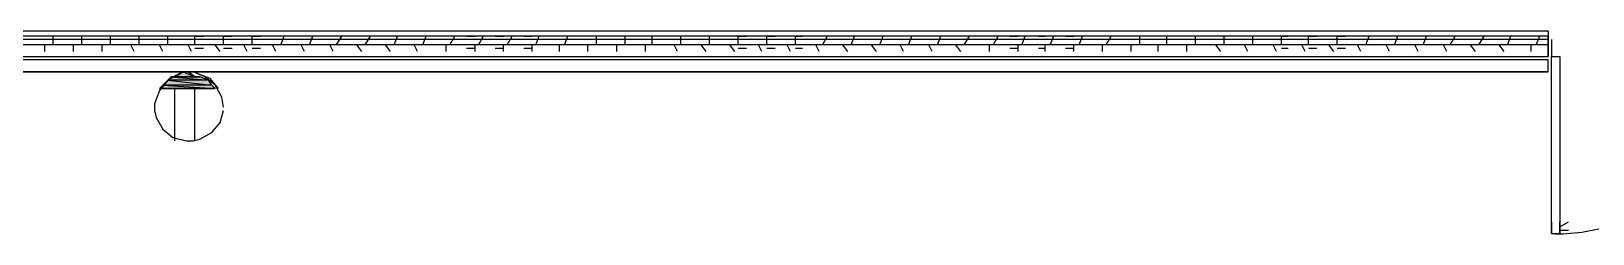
# Model space of a CAD drawing. Header units: millimetres. Extents: x 5 to 415, y 48 to 251.
# Drawn here: x 247.91 to 264.24, y 104.92 to 107.03 of the extents above; entities that cross this region are included whole.
import ezdxf

# ---------------------------------------------------------------- set-up
doc = ezdxf.new("R2010")
doc.units = ezdxf.units.MM
doc.layers.add('H', color=7, linetype='Continuous')
doc.layers.add('P', color=7, linetype='Continuous')

msp = doc.modelspace()

# ---------------------------------------------------------------- hatches: boundary and pattern name
at = {"layer": 'H', "linetype": 'Continuous'}
for points in [[(249.255, 106.433), (249.29, 106.468), (249.802, 106.468), (249.855, 106.433), (249.255, 106.433)], [(249.29, 106.468), (249.343, 106.504), (249.767, 106.504), (249.802, 106.468), (249.29, 106.468)], [(249.343, 106.504), (249.379, 106.557), (249.678, 106.557), (249.767, 106.504), (249.343, 106.504)], [(249.432, 106.557), (249.502, 106.592), (249.555, 106.592), (249.643, 106.557), (249.432, 106.557)]]:
    msp.add_hatch(color=256, dxfattribs=at).paths.add_polyline_path(points)

# ---------------------------------------------------------------- linework, layer by layer
at = {"layer": 'P'}
for points in [[(263.772, 107.033), (217.205, 107.033)], [(263.772, 106.98), (217.205, 106.98)], [(263.772, 106.98), (217.205, 106.98)], [(263.772, 106.945), (217.205, 106.945)], [(248.144, 106.892), (248.144, 106.98)], [(248.444, 106.892), (248.444, 106.98)], [(248.744, 106.892), (248.744, 106.98)], [(249.043, 106.892), (249.043, 106.98)], [(249.343, 106.892), (249.343, 106.98)], [(249.626, 106.98), (249.714, 106.98)], [(249.626, 106.892), (249.626, 106.98)], [(249.925, 106.98), (250.014, 106.98)], [(249.925, 106.892), (249.925, 106.98)], [(250.225, 106.98), (250.313, 106.98)], [(250.225, 106.892), (250.225, 106.98)], [(250.525, 106.892), (250.56, 106.98)], [(250.825, 106.892), (250.86, 106.98)], [(251.107, 106.892), (251.16, 106.98)], [(251.407, 106.892), (251.46, 106.98)], [(251.707, 106.892), (251.742, 106.98)], [(252.007, 106.892), (252.042, 106.98)], [(252.289, 106.892), (252.342, 106.98)], [(252.465, 106.98), (252.554, 106.98)], [(252.589, 106.892), (252.642, 106.98)], [(252.765, 106.98), (252.853, 106.98)], [(252.889, 106.892), (252.942, 106.98)], [(253.065, 106.98), (253.153, 106.98)], [(253.189, 106.892), (253.224, 106.98)], [(253.488, 106.892), (253.524, 106.98)], [(253.824, 106.892), (253.824, 106.98)], [(254.123, 106.892), (254.123, 106.98)], [(254.406, 106.892), (254.406, 106.98)], [(254.706, 106.892), (254.706, 106.98)], [(255.005, 106.892), (255.005, 106.98)], [(255.305, 106.98), (255.393, 106.98)], [(255.305, 106.892), (255.305, 106.98)], [(255.605, 106.98), (255.693, 106.98)], [(255.605, 106.892), (255.605, 106.98)], [(255.905, 106.98), (255.976, 106.98)], [(255.905, 106.892), (255.905, 106.98)], [(256.187, 106.892), (256.24, 106.98)], [(256.487, 106.892), (256.522, 106.98)], [(256.787, 106.892), (256.822, 106.98)], [(257.087, 106.892), (257.122, 106.98)], [(257.387, 106.892), (257.422, 106.98)], [(257.669, 106.892), (257.722, 106.98)], [(257.969, 106.892), (258.022, 106.98)], [(258.145, 106.98), (258.233, 106.98)], [(258.269, 106.892), (258.304, 106.98)], [(258.445, 106.98), (258.516, 106.98)], [(258.568, 106.892), (258.604, 106.98)], [(258.727, 106.98), (258.815, 106.98)], [(258.868, 106.892), (258.904, 106.98)], [(259.151, 106.892), (259.203, 106.98)], [(259.503, 106.892), (259.503, 106.98)], [(259.786, 106.892), (259.786, 106.98)], [(260.085, 106.892), (260.085, 106.98)], [(260.385, 106.892), (260.385, 106.98)], [(260.685, 106.892), (260.685, 106.98)], [(260.985, 106.98), (261.056, 106.98)], [(260.985, 106.892), (260.985, 106.98)], [(261.267, 106.98), (261.355, 106.98)], [(261.267, 106.892), (261.267, 106.98)], [(261.567, 106.98), (261.655, 106.98)], [(261.567, 106.892), (261.567, 106.98)], [(261.867, 106.892), (261.902, 106.98)], [(262.167, 106.892), (262.202, 106.98)], [(262.467, 106.892), (262.502, 106.98)], [(262.749, 106.892), (262.802, 106.98)], [(263.049, 106.892), (263.102, 106.98)], [(263.349, 106.892), (263.384, 106.98)], [(263.648, 106.892), (263.684, 106.98)], [(263.772, 107.033), (263.772, 106.768)], [(263.772, 106.821), (263.772, 106.98)], [(263.772, 106.98), (263.772, 106.821)], [(263.772, 106.98), (263.772, 106.821)], [(263.772, 106.821), (263.772, 106.98)], [(263.772, 106.98), (263.772, 106.821)], [(263.772, 106.821), (263.772, 106.98)], [(263.772, 106.821), (263.772, 106.98)], [(263.772, 106.768), (263.772, 106.945)], [(263.807, 106.945), (263.807, 106.768)], [(263.772, 106.892), (217.205, 106.892)], [(217.205, 106.768), (263.772, 106.768)], [(248.056, 106.821), (248.056, 106.892)], [(248.356, 106.821), (248.356, 106.892)], [(248.655, 106.821), (248.655, 106.892)], [(248.991, 106.821), (248.955, 106.892)], [(249.29, 106.821), (249.255, 106.892)], [(249.59, 106.821), (249.555, 106.892)], [(249.626, 106.856), (249.714, 106.856)], [(249.626, 106.768), (249.714, 106.768)], [(249.89, 106.821), (249.837, 106.892)], [(249.925, 106.856), (250.014, 106.856)], [(249.925, 106.768), (250.014, 106.768)], [(250.172, 106.821), (250.137, 106.892)], [(250.225, 106.856), (250.313, 106.856)], [(250.225, 106.768), (250.313, 106.768)], [(250.472, 106.821), (250.437, 106.892)], [(250.772, 106.821), (250.737, 106.892)], [(251.072, 106.821), (251.037, 106.892)], [(251.372, 106.821), (251.319, 106.892)], [(251.672, 106.821), (251.619, 106.892)], [(251.954, 106.821), (251.919, 106.892)], [(252.254, 106.821), (252.254, 106.892)], [(252.465, 106.856), (252.554, 106.856)], [(252.465, 106.768), (252.554, 106.768)], [(252.554, 106.821), (252.554, 106.892)], [(252.765, 106.856), (252.853, 106.856)], [(252.765, 106.768), (252.853, 106.768)], [(252.853, 106.821), (252.853, 106.892)], [(253.065, 106.856), (253.153, 106.856)], [(253.065, 106.768), (253.153, 106.768)], [(253.153, 106.821), (253.153, 106.892)], [(253.436, 106.821), (253.436, 106.892)], [(253.735, 106.821), (253.735, 106.892)], [(254.035, 106.821), (254.035, 106.892)], [(254.335, 106.821), (254.335, 106.892)], [(254.67, 106.821), (254.635, 106.892)], [(254.97, 106.821), (254.917, 106.892)], [(255.27, 106.821), (255.217, 106.892)], [(255.305, 106.856), (255.393, 106.856)], [(255.305, 106.768), (255.393, 106.768)], [(255.552, 106.821), (255.517, 106.892)], [(255.605, 106.856), (255.693, 106.856)], [(255.605, 106.768), (255.693, 106.768)], [(255.852, 106.821), (255.817, 106.892)], [(255.905, 106.856), (255.976, 106.856)], [(255.905, 106.768), (255.976, 106.768)], [(256.152, 106.821), (256.117, 106.892)], [(256.452, 106.821), (256.399, 106.892)], [(256.752, 106.821), (256.699, 106.892)], [(257.034, 106.821), (256.999, 106.892)], [(257.334, 106.821), (257.298, 106.892)], [(257.634, 106.821), (257.581, 106.892)], [(257.933, 106.821), (257.933, 106.892)], [(258.145, 106.856), (258.233, 106.856)], [(258.145, 106.768), (258.233, 106.768)], [(258.233, 106.821), (258.233, 106.892)], [(258.445, 106.856), (258.516, 106.856)], [(258.445, 106.768), (258.516, 106.768)], [(258.516, 106.821), (258.516, 106.892)], [(258.727, 106.856), (258.815, 106.856)], [(258.727, 106.768), (258.815, 106.768)], [(258.815, 106.821), (258.815, 106.892)], [(259.115, 106.821), (259.115, 106.892)], [(259.415, 106.821), (259.415, 106.892)], [(259.697, 106.821), (259.697, 106.892)], [(259.997, 106.821), (259.997, 106.892)], [(260.35, 106.821), (260.297, 106.892)], [(260.632, 106.821), (260.597, 106.892)], [(260.932, 106.821), (260.897, 106.892)], [(260.985, 106.856), (261.056, 106.856)], [(260.985, 106.768), (261.056, 106.768)], [(261.232, 106.821), (261.197, 106.892)], [(261.267, 106.856), (261.355, 106.856)], [(261.267, 106.768), (261.355, 106.768)], [(261.532, 106.821), (261.479, 106.892)], [(261.567, 106.856), (261.655, 106.856)], [(261.567, 106.768), (261.655, 106.768)], [(261.814, 106.821), (261.779, 106.892)], [(262.114, 106.821), (262.079, 106.892)], [(262.414, 106.821), (262.378, 106.892)], [(262.714, 106.821), (262.678, 106.892)], [(263.013, 106.821), (262.961, 106.892)], [(263.313, 106.821), (263.26, 106.892)], [(263.596, 106.821), (263.596, 106.892)], [(263.807, 106.768), (263.895, 106.768)], [(263.807, 104.916), (263.807, 106.768)], [(263.807, 104.916), (263.807, 106.768)], [(263.807, 106.768), (263.895, 106.768)], [(263.895, 106.768), (263.895, 104.916)], [(263.895, 106.768), (263.895, 104.916)], [(263.772, 106.733), (217.205, 106.733)], [(217.205, 106.609), (263.772, 106.609)], [(263.772, 106.609), (217.205, 106.609)], [(217.205, 106.609), (263.772, 106.609)], [(249.414, 106.557), (249.502, 106.609)], [(249.52, 106.609), (249.432, 106.574)], [(249.537, 106.609), (249.467, 106.592)], [(249.537, 106.609), (249.467, 106.592)], [(249.502, 106.609), (249.626, 106.557)], [(249.608, 106.609), (249.52, 106.609)], [(249.608, 106.609), (249.537, 106.609)], [(249.608, 106.609), (249.537, 106.609)], [(249.555, 106.609), (249.626, 106.557)], [(249.626, 106.557), (249.555, 106.609)], [(249.731, 106.557), (249.608, 106.609)], [(249.731, 106.557), (249.608, 106.609)], [(249.696, 106.574), (249.608, 106.609)], [(263.772, 106.609), (263.772, 106.733)], [(249.343, 106.521), (249.255, 106.415)], [(249.343, 106.521), (249.255, 106.415)], [(249.255, 106.433), (249.29, 106.468)], [(249.361, 106.539), (249.29, 106.468)], [(249.29, 106.468), (249.343, 106.521)], [(249.802, 106.468), (249.29, 106.468)], [(249.802, 106.468), (249.29, 106.468)], [(249.29, 106.468), (249.837, 106.433)], [(249.29, 106.468), (249.837, 106.433)], [(249.467, 106.592), (249.343, 106.521)], [(249.467, 106.592), (249.343, 106.521)], [(249.343, 106.521), (249.379, 106.557)], [(249.767, 106.521), (249.343, 106.521)], [(249.767, 106.521), (249.343, 106.521)], [(249.343, 106.521), (249.802, 106.468)], [(249.343, 106.521), (249.802, 106.468)], [(249.432, 106.574), (249.361, 106.539)], [(249.678, 106.557), (249.379, 106.557)], [(249.379, 106.557), (249.414, 106.557)], [(249.678, 106.557), (249.379, 106.557)], [(249.379, 106.557), (249.767, 106.521)], [(249.379, 106.557), (249.767, 106.521)], [(249.626, 106.557), (249.414, 106.557)], [(249.626, 106.557), (249.414, 106.557)], [(249.414, 106.557), (249.678, 106.557)], [(249.414, 106.557), (249.678, 106.557)], [(249.678, 106.557), (249.626, 106.557)], [(249.767, 106.521), (249.678, 106.557)], [(249.784, 106.539), (249.696, 106.574)], [(249.837, 106.468), (249.731, 106.557)], [(249.837, 106.468), (249.731, 106.557)], [(249.802, 106.468), (249.767, 106.521)], [(249.873, 106.433), (249.784, 106.539)], [(249.837, 106.433), (249.802, 106.468)], [(249.908, 106.345), (249.837, 106.468)], [(249.908, 106.345), (249.837, 106.468)], [(249.255, 106.415), (249.202, 106.274)], [(249.255, 106.415), (249.202, 106.274)], [(249.202, 106.274), (249.202, 106.204)], [(249.202, 106.274), (249.202, 106.204)], [(249.837, 106.433), (249.255, 106.433)], [(249.255, 106.433), (249.837, 106.433)], [(249.414, 105.886), (249.414, 106.433)], [(249.626, 105.886), (249.626, 106.433)], [(249.925, 106.239), (249.908, 106.345)], [(249.925, 106.239), (249.908, 106.345)], [(249.202, 106.204), (249.22, 106.133)], [(249.202, 106.204), (249.22, 106.133)], [(249.22, 106.133), (249.29, 106.01)], [(249.22, 106.133), (249.29, 106.01)], [(249.89, 106.08), (249.925, 106.204)], [(249.89, 106.08), (249.925, 106.204)], [(249.29, 106.01), (249.396, 105.922)], [(249.29, 106.01), (249.396, 105.922)], [(249.678, 105.904), (249.802, 105.974)], [(249.678, 105.904), (249.802, 105.974)], [(249.802, 105.974), (249.89, 106.08)], [(249.802, 105.974), (249.89, 106.08)], [(249.396, 105.922), (249.537, 105.886)], [(249.396, 105.922), (249.537, 105.886)], [(249.537, 105.886), (249.608, 105.886)], [(249.537, 105.886), (249.608, 105.886)], [(249.608, 105.886), (249.678, 105.904)], [(249.608, 105.886), (249.678, 105.904)], [(263.807, 105.04), (263.807, 104.916)], [(263.807, 104.916), (263.807, 105.04)], [(263.895, 104.987), (263.984, 105.04)], [(263.895, 105.04), (263.895, 104.916)], [(263.895, 104.916), (263.895, 105.04)], [(264.125, 104.934), (264.301, 104.969)], [(263.895, 104.916), (263.807, 104.916)], [(263.895, 104.916), (263.807, 104.916)], [(263.843, 104.916), (263.931, 104.916)], [(263.984, 104.951), (263.895, 104.951)], [(263.931, 104.916), (264.125, 104.934)]]:
    msp.add_lwpolyline(points, dxfattribs=at)

doc.saveas('drawing.dxf')
